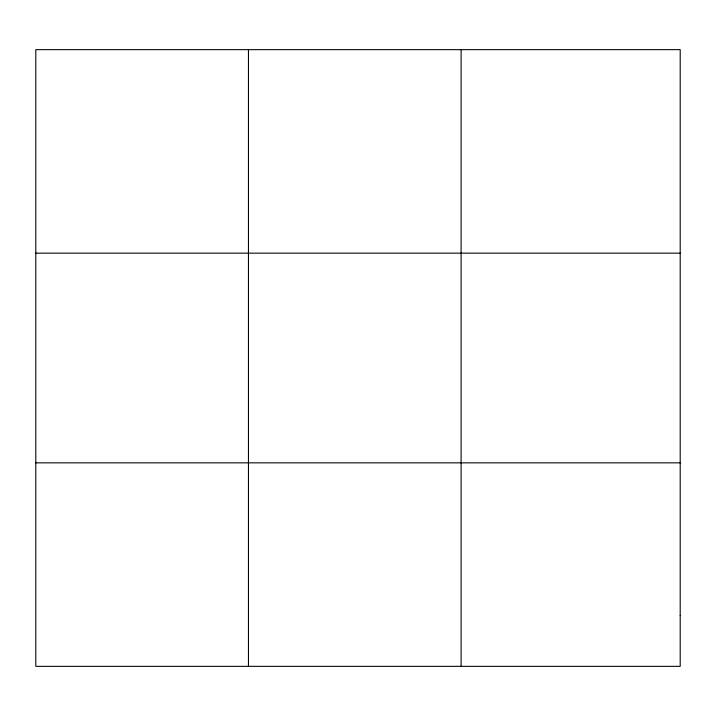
<?xml version="1.0" encoding="UTF-8"?>
<svg xmlns="http://www.w3.org/2000/svg" width="716" height="716" viewBox="0 0 716 716"><rect width="100%" height="100%" fill="white"/><g stroke="black" fill="none" stroke-linecap="round" stroke-linejoin="round"><path stroke-width="1.07" d="M248.452 49.655L248.452 666.345M461.104 49.655L461.104 666.345M35.8 253.16L680.2 253.16M35.8 462.84L680.2 462.84M680.2 615.465L680.2 666.345L35.8 666.345L35.8 49.655L680.2 49.655L680.2 615.465"/></g></svg>
